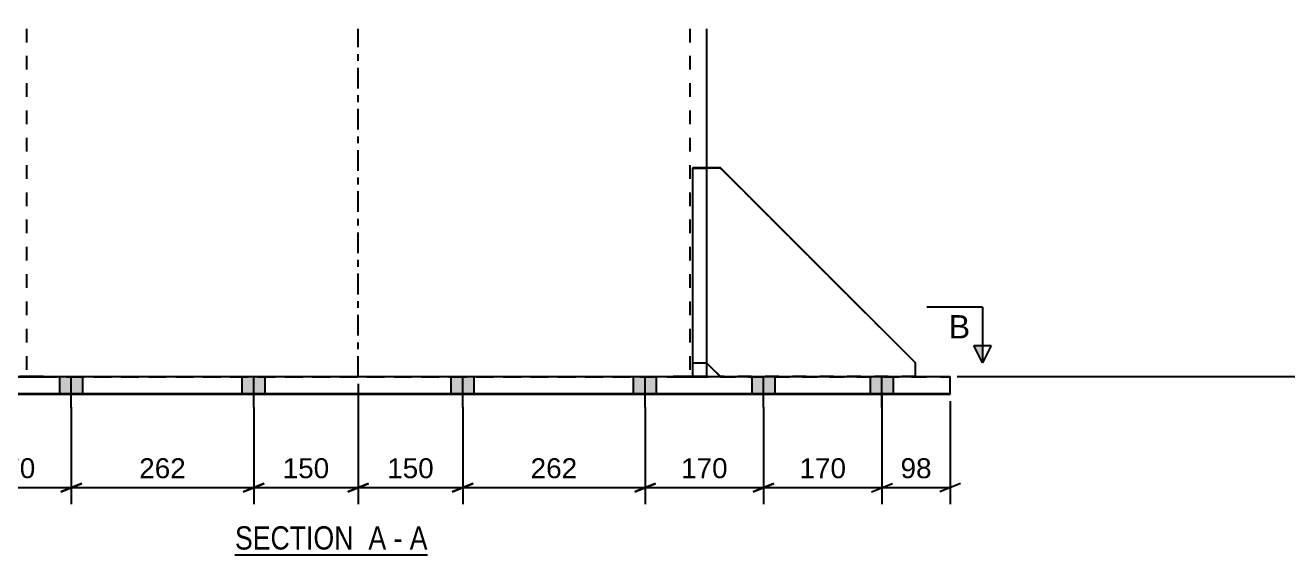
# Model space of a CAD drawing. Header units: millimetres. Extents: x -213 to 628, y -245 to 349.
# Drawn here: x 294.4 to 475.7, y -25.6 to 50.5 of the extents above; entities that cross this region are included whole.
import ezdxf

# ---------------------------------------------------------------- set-up
doc = ezdxf.new("R2010")
doc.units = ezdxf.units.MM
doc.linetypes.add('DXK_LINE_DOT2', pattern=[3.9198, 1.9599, -1.9599])
doc.linetypes.add('DXK_LINE_DOT3', pattern=[5.9187, 2.979, -0.9799, 0.9799, -0.9799])
doc.styles.add('Arial', font='ARIAL.TTF', dxfattribs={"height": 0.2})
doc.styles.add('Arial Narrow', font='ARIALN.TTF', dxfattribs={"height": 0.2})

# ---------------------------------------------------------------- blocks, each defined once
blk = doc.blocks.new('Unknown-284856677-17 - 1873')
at = {"color": 6, "linetype": 'Continuous'}
blk.add_line((324.5, -25.58), (352.15, -25.58), dxfattribs=at)
at = {"color": 0, "linetype": 'Continuous'}
for points in [[(342.61, -24.83), (342.61, -21.33), (324.5, -21.33), (324.5, -24.83)], [(346.21, -24.83), (346.21, -21.33), (343.66, -21.33), (343.66, -24.83)], [(348.54, -24.83), (348.54, -21.33), (347.26, -21.33), (347.26, -24.83)], [(352.15, -24.83), (352.15, -21.33), (349.59, -21.33), (349.59, -24.83)]]:
    blk.add_wipeout(points, dxfattribs=at)
at = {"color": 7, "linetype": 'Continuous', "style": 'Arial Narrow'}
for s, p in [('SECTION ', (324.5, -24.83)), ('A', (343.66, -24.83)), ('A', (349.59, -24.83)), ('-', (347.26, -24.83))]:
    blk.add_text(s, height=3.34, dxfattribs=at).set_placement(p)
blk = doc.blocks.new('Bolt-284856677-2093 - 1873')
at = {"linetype": 'Continuous'}
for points in [[(265.34, -2.49), (268.64, -2.49), (268.64, 0.01), (265.34, 0.01)], [(265.34, -2.49), (268.64, -2.49), (268.64, 0.01), (265.34, 0.01)], [(265.34, -2.49), (268.64, -2.49), (268.64, 0.01), (265.34, 0.01)], [(265.34, -2.5), (268.64, -2.5), (268.64, 0), (265.34, 0)], [(282.34, -2.49), (285.64, -2.49), (285.64, 0.01), (282.34, 0.01)], [(282.34, -2.49), (285.64, -2.49), (285.64, 0.01), (282.34, 0.01)], [(282.34, -2.49), (285.64, -2.49), (285.64, 0.01), (282.34, 0.01)], [(282.34, -2.5), (285.64, -2.5), (285.64, 0), (282.34, 0)], [(299.34, -2.49), (302.64, -2.49), (302.64, 0.01), (299.34, 0.01)], [(299.34, -2.49), (302.64, -2.49), (302.64, 0.01), (299.34, 0.01)], [(325.54, -2.49), (328.84, -2.49), (328.84, 0.01), (325.54, 0.01)], [(325.54, -2.49), (328.84, -2.49), (328.84, 0.01), (325.54, 0.01)], [(355.54, -2.49), (358.84, -2.49), (358.84, 0.01), (355.54, 0.01)], [(355.54, -2.49), (358.84, -2.49), (358.84, 0.01), (355.54, 0.01)], [(381.74, -2.49), (385.04, -2.49), (385.04, 0.01), (381.74, 0.01)], [(381.74, -2.49), (385.04, -2.49), (385.04, 0.01), (381.74, 0.01)], [(398.74, -2.49), (402.04, -2.49), (402.04, 0.01), (398.74, 0.01)], [(398.74, -2.49), (402.04, -2.49), (402.04, 0.01), (398.74, 0.01)], [(398.74, -2.49), (402.04, -2.49), (402.04, 0.01), (398.74, 0.01)], [(398.74, -2.5), (402.04, -2.5), (402.04, 0), (398.74, 0)], [(415.74, -2.49), (419.04, -2.49), (419.04, 0.01), (415.74, 0.01)], [(415.74, -2.49), (419.04, -2.49), (419.04, 0.01), (415.74, 0.01)], [(415.74, -2.49), (419.04, -2.49), (419.04, 0.01), (415.74, 0.01)], [(415.74, -2.5), (419.04, -2.5), (419.04, 0), (415.74, 0)], [(265.34, -2.5), (268.64, -2.5), (268.64, 0), (265.34, 0)], [(265.34, -2.51), (268.64, -2.51), (268.64, -0.01), (265.34, -0.01)], [(265.34, -2.51), (268.64, -2.51), (268.64, -0.01), (265.34, -0.01)], [(265.34, -2.51), (268.64, -2.51), (268.64, -0.01), (265.34, -0.01)], [(282.34, -2.5), (285.64, -2.5), (285.64, 0), (282.34, 0)], [(282.34, -2.51), (285.64, -2.51), (285.64, -0.01), (282.34, -0.01)], [(282.34, -2.51), (285.64, -2.51), (285.64, -0.01), (282.34, -0.01)], [(282.34, -2.51), (285.64, -2.51), (285.64, -0.01), (282.34, -0.01)], [(299.34, -2.51), (302.64, -2.51), (302.64, -0.01), (299.34, -0.01)], [(299.34, -2.51), (302.64, -2.51), (302.64, -0.01), (299.34, -0.01)], [(325.54, -2.51), (328.84, -2.51), (328.84, -0.01), (325.54, -0.01)], [(325.54, -2.51), (328.84, -2.51), (328.84, -0.01), (325.54, -0.01)], [(355.54, -2.51), (358.84, -2.51), (358.84, -0.01), (355.54, -0.01)], [(355.54, -2.51), (358.84, -2.51), (358.84, -0.01), (355.54, -0.01)], [(381.74, -2.51), (385.04, -2.51), (385.04, -0.01), (381.74, -0.01)], [(381.74, -2.51), (385.04, -2.51), (385.04, -0.01), (381.74, -0.01)], [(398.74, -2.5), (402.04, -2.5), (402.04, 0), (398.74, 0)], [(398.74, -2.51), (402.04, -2.51), (402.04, -0.01), (398.74, -0.01)], [(398.74, -2.51), (402.04, -2.51), (402.04, -0.01), (398.74, -0.01)], [(398.74, -2.51), (402.04, -2.51), (402.04, -0.01), (398.74, -0.01)], [(415.74, -2.5), (419.04, -2.5), (419.04, 0), (415.74, 0)], [(415.74, -2.51), (419.04, -2.51), (419.04, -0.01), (415.74, -0.01)], [(415.74, -2.51), (419.04, -2.51), (419.04, -0.01), (415.74, -0.01)], [(415.74, -2.51), (419.04, -2.51), (419.04, -0.01), (415.74, -0.01)]]:
    blk.add_hatch(color=1, dxfattribs=at).paths.add_polyline_path(points)
at = {"color": 1, "linetype": 'Continuous'}
for p, q in [((265.34, -2.49), (265.34, 0.01)), ((265.34, -2.49), (265.34, 0.01)), ((265.34, -2.49), (265.34, 0.01)), ((265.34, -2.5), (265.34, 0)), ((266.99, -4.39), (266.99, 0.01)), ((266.99, -4.39), (266.99, 0.01)), ((266.99, -4.39), (266.99, 0.01)), ((266.99, -4.4), (266.99, 0)), ((268.64, -2.49), (268.64, 0.01)), ((268.64, -2.49), (268.64, 0.01)), ((268.64, -2.49), (268.64, 0.01)), ((268.64, -2.5), (268.64, 0)), ((282.34, -2.49), (282.34, 0.01)), ((282.34, -2.49), (282.34, 0.01)), ((282.34, -2.49), (282.34, 0.01)), ((282.34, -2.5), (282.34, 0)), ((283.99, -4.39), (283.99, 0.01)), ((283.99, -4.39), (283.99, 0.01)), ((283.99, -4.39), (283.99, 0.01)), ((283.99, -4.4), (283.99, 0)), ((285.64, -2.49), (285.64, 0.01)), ((285.64, -2.49), (285.64, 0.01)), ((285.64, -2.49), (285.64, 0.01)), ((285.64, -2.5), (285.64, 0)), ((299.34, -2.49), (299.34, 0.01)), ((299.34, -2.49), (299.34, 0.01)), ((300.99, -4.39), (300.99, 0.01)), ((300.99, -4.39), (300.99, 0.01)), ((302.64, -2.49), (302.64, 0.01)), ((302.64, -2.49), (302.64, 0.01)), ((325.54, -2.49), (325.54, 0.01)), ((325.54, -2.49), (325.54, 0.01)), ((327.19, -4.39), (327.19, 0.01)), ((327.19, -4.39), (327.19, 0.01)), ((328.84, -2.49), (328.84, 0.01)), ((328.84, -2.49), (328.84, 0.01)), ((355.54, -2.49), (355.54, 0.01)), ((355.54, -2.49), (355.54, 0.01)), ((357.19, -4.39), (357.19, 0.01)), ((357.19, -4.39), (357.19, 0.01)), ((358.84, -2.49), (358.84, 0.01)), ((358.84, -2.49), (358.84, 0.01)), ((381.74, -2.49), (381.74, 0.01)), ((381.74, -2.49), (381.74, 0.01)), ((383.39, -4.39), (383.39, 0.01)), ((383.39, -4.39), (383.39, 0.01)), ((385.04, -2.49), (385.04, 0.01)), ((385.04, -2.49), (385.04, 0.01)), ((398.74, -2.49), (398.74, 0.01)), ((398.74, -2.49), (398.74, 0.01)), ((398.74, -2.49), (398.74, 0.01)), ((398.74, -2.5), (398.74, 0)), ((400.39, -4.39), (400.39, 0.01)), ((400.39, -4.39), (400.39, 0.01)), ((400.39, -4.39), (400.39, 0.01)), ((400.39, -4.4), (400.39, 0)), ((402.04, -2.49), (402.04, 0.01)), ((402.04, -2.49), (402.04, 0.01)), ((402.04, -2.49), (402.04, 0.01)), ((402.04, -2.5), (402.04, 0)), ((415.74, -2.49), (415.74, 0.01)), ((415.74, -2.49), (415.74, 0.01)), ((415.74, -2.49), (415.74, 0.01)), ((415.74, -2.5), (415.74, 0)), ((417.39, -4.39), (417.39, 0.01)), ((417.39, -4.39), (417.39, 0.01)), ((417.39, -4.39), (417.39, 0.01)), ((417.39, -4.4), (417.39, 0)), ((419.04, -2.49), (419.04, 0.01)), ((419.04, -2.49), (419.04, 0.01)), ((419.04, -2.49), (419.04, 0.01)), ((419.04, -2.5), (419.04, 0)), ((265.34, -2.5), (265.34, 0)), ((265.34, -2.51), (265.34, -0.01)), ((265.34, -2.51), (265.34, -0.01)), ((265.34, -2.51), (265.34, -0.01)), ((266.99, -4.4), (266.99, 0)), ((266.99, -4.41), (266.99, -0.01)), ((266.99, -4.41), (266.99, -0.01)), ((266.99, -4.41), (266.99, -0.01)), ((268.64, -2.5), (268.64, 0)), ((268.64, -2.51), (268.64, -0.01)), ((268.64, -2.51), (268.64, -0.01)), ((268.64, -2.51), (268.64, -0.01)), ((282.34, -2.5), (282.34, 0)), ((282.34, -2.51), (282.34, -0.01)), ((282.34, -2.51), (282.34, -0.01)), ((282.34, -2.51), (282.34, -0.01)), ((283.99, -4.4), (283.99, 0)), ((283.99, -4.41), (283.99, -0.01)), ((283.99, -4.41), (283.99, -0.01)), ((283.99, -4.41), (283.99, -0.01)), ((285.64, -2.5), (285.64, 0)), ((285.64, -2.51), (285.64, -0.01)), ((285.64, -2.51), (285.64, -0.01)), ((285.64, -2.51), (285.64, -0.01)), ((299.34, -2.51), (299.34, -0.01)), ((299.34, -2.51), (299.34, -0.01)), ((300.99, -4.41), (300.99, -0.01)), ((300.99, -4.41), (300.99, -0.01)), ((302.64, -2.51), (302.64, -0.01)), ((302.64, -2.51), (302.64, -0.01)), ((325.54, -2.51), (325.54, -0.01)), ((325.54, -2.51), (325.54, -0.01)), ((327.19, -4.41), (327.19, -0.01)), ((327.19, -4.41), (327.19, -0.01)), ((328.84, -2.51), (328.84, -0.01)), ((328.84, -2.51), (328.84, -0.01)), ((355.54, -2.51), (355.54, -0.01)), ((355.54, -2.51), (355.54, -0.01)), ((357.19, -4.41), (357.19, -0.01)), ((357.19, -4.41), (357.19, -0.01)), ((358.84, -2.51), (358.84, -0.01)), ((358.84, -2.51), (358.84, -0.01)), ((381.74, -2.51), (381.74, -0.01)), ((381.74, -2.51), (381.74, -0.01)), ((383.39, -4.41), (383.39, -0.01)), ((383.39, -4.41), (383.39, -0.01)), ((385.04, -2.51), (385.04, -0.01)), ((385.04, -2.51), (385.04, -0.01)), ((398.74, -2.5), (398.74, 0)), ((398.74, -2.51), (398.74, -0.01)), ((398.74, -2.51), (398.74, -0.01)), ((398.74, -2.51), (398.74, -0.01)), ((400.39, -4.4), (400.39, 0)), ((400.39, -4.41), (400.39, -0.01)), ((400.39, -4.41), (400.39, -0.01)), ((400.39, -4.41), (400.39, -0.01)), ((402.04, -2.5), (402.04, 0)), ((402.04, -2.51), (402.04, -0.01)), ((402.04, -2.51), (402.04, -0.01)), ((402.04, -2.51), (402.04, -0.01)), ((415.74, -2.5), (415.74, 0)), ((415.74, -2.51), (415.74, -0.01)), ((415.74, -2.51), (415.74, -0.01)), ((415.74, -2.51), (415.74, -0.01)), ((417.39, -4.4), (417.39, 0)), ((417.39, -4.41), (417.39, -0.01)), ((417.39, -4.41), (417.39, -0.01)), ((417.39, -4.41), (417.39, -0.01)), ((419.04, -2.5), (419.04, 0)), ((419.04, -2.51), (419.04, -0.01)), ((419.04, -2.51), (419.04, -0.01)), ((419.04, -2.51), (419.04, -0.01))]:
    blk.add_line(p, q, dxfattribs=at)
blk = doc.blocks.new('Part-284856677-1991 - 1873')
at = {"color": 2, "linetype": 'Continuous'}
for p, q in [((257.19, -2.52), (257.19, 0.02)), ((257.19, 0.02), (427.19, 0.02)), ((427.19, -2.52), (427.19, 0.02)), ((257.19, -2.48), (257.19, -2.52)), ((427.19, -2.48), (257.19, -2.48)), ((257.19, -2.52), (427.19, -2.52)), ((427.19, -2.48), (427.19, -2.52))]:
    blk.add_line(p, q, dxfattribs=at)
at = {"color": 7, "linetype": 'DXK_LINE_DOT2'}
blk.add_line((257.19, -0.02), (427.19, -0.02), dxfattribs=at)
blk = doc.blocks.new('Part-284856677-1994 - 1873')
at = {"color": 2, "linetype": 'Continuous'}
for p, q in [((390.19, 30.01), (390.19, 0.01)), ((390.19, 30.01), (392.19, 30.01)), ((392.19, 30.01), (392.19, 0.01)), ((390.19, 2.01), (392.19, 2.01))]:
    blk.add_line(p, q, dxfattribs=at)
at = {"color": 7, "linetype": 'DXK_LINE_DOT2'}
for p, q in [((392.19, 30.01), (390.19, 30.01)), ((390.19, 2.01), (392.19, 2.01)), ((390.19, 0.01), (390.19, 0.01)), ((390.19, 0.01), (392.19, 0.01)), ((392.19, 0.01), (390.19, 0.01)), ((392.19, 0.01), (392.19, 0.01))]:
    blk.add_line(p, q, dxfattribs=at)
blk = doc.blocks.new('Part-284856677-1995 - 1873')
at = {"color": 7, "linetype": 'DXK_LINE_DOT2'}
for p, q in [((394.19, 29.99), (392.19, 29.99)), ((392.19, 29.99), (392.19, 1.99)), ((394.19, 29.99), (392.19, 29.99)), ((422.19, 1.99), (394.19, 29.99)), ((394.19, 29.99), (394.19, 29.99)), ((394.19, 29.99), (422.19, 1.99)), ((394.19, -0.01), (392.19, 1.99)), ((422.19, -0.01), (422.19, 1.99)), ((394.19, -0.01), (394.16, 0.02)), ((422.19, -0.01), (422.19, 0.02)), ((394.19, -0.01), (422.19, -0.01)), ((394.19, -0.01), (394.19, -0.01)), ((394.19, -0.01), (422.19, -0.01))]:
    blk.add_line(p, q, dxfattribs=at)
at = {"color": 2, "linetype": 'Continuous'}
blk.add_line((394.16, 0.02), (392.19, 1.99), dxfattribs=at)
blk = doc.blocks.new('Part-284856677-2086 - 1873')
at = {"color": 7, "linetype": 'DXK_LINE_DOT2'}
for p, q in [((294.59, 50.01), (294.59, 0.01)), ((389.79, 50.01), (389.79, 0.01)), ((392.19, 30.01), (392.19, 0.01)), ((295.15, 0.01), (293.59, 0.01)), ((294.59, -0.01), (294.59, 0.02)), ((294.59, -0.01), (294.59, 0.01)), ((294.59, 0.01), (294.77, 0.01)), ((294.77, 0.01), (295.29, 0.01)), ((296.99, 0.01), (295.15, 0.01)), ((295.29, 0.01), (296.07, 0.01)), ((296.07, 0.01), (296.99, 0.01)), ((296.99, 0.01), (387.39, 0.01)), ((296.99, 0.01), (387.39, 0.01)), ((387.39, 0.01), (388.31, 0.01)), ((389.22, 0.01), (387.39, 0.01)), ((388.31, 0.01), (389.08, 0.01)), ((389.08, 0.01), (389.6, 0.01)), ((390.78, 0.01), (389.22, 0.01)), ((389.6, 0.01), (389.79, 0.01)), ((389.79, -0.01), (389.79, 0.02)), ((389.79, -0.01), (389.79, 0.01)), ((391.82, 0.01), (390.78, 0.01)), ((392.19, 0.01), (391.82, 0.01)), ((392.19, -0.01), (392.19, 0.02)), ((392.19, -0.01), (392.19, 0.01)), ((293.59, -0.01), (295.15, -0.01)), ((294.77, -0.01), (294.59, -0.01)), ((295.29, -0.01), (294.77, -0.01)), ((295.15, -0.01), (296.99, -0.01)), ((296.07, -0.01), (295.29, -0.01)), ((296.99, -0.01), (296.07, -0.01)), ((296.99, -0.01), (387.39, -0.01)), ((296.99, -0.01), (387.39, -0.01)), ((388.31, -0.01), (387.39, -0.01)), ((387.39, -0.01), (389.22, -0.01)), ((389.08, -0.01), (388.31, -0.01)), ((389.6, -0.01), (389.08, -0.01)), ((389.22, -0.01), (390.78, -0.01)), ((389.79, -0.01), (389.6, -0.01)), ((390.78, -0.01), (391.82, -0.01)), ((391.82, -0.01), (392.19, -0.01))]:
    blk.add_line(p, q, dxfattribs=at)
at = {"color": 7, "linetype": 'DXK_LINE_DOT3'}
blk.add_line((342.19, 0), (342.19, 50.01), dxfattribs=at)
at = {"color": 2, "linetype": 'Continuous'}
blk.add_line((392.19, 50.01), (392.19, 30.01), dxfattribs=at)
blk = doc.blocks.new('Part-284856677-2166 - 1873')
at = {"color": 7, "linetype": 'DXK_LINE_DOT2'}
for p, q in [((390.19, 29.99), (390.19, -0.01)), ((390.19, 29.99), (392.19, 29.99)), ((392.19, 29.99), (390.19, 29.99)), ((392.19, 29.99), (392.19, -0.01)), ((390.19, 1.99), (392.19, 1.99)), ((390.19, 1.99), (392.19, 1.99)), ((390.19, -0.01), (390.19, 0.02)), ((392.19, -0.01), (392.19, 0.02)), ((392.19, -0.01), (390.19, -0.01)), ((390.19, -0.01), (392.19, -0.01))]:
    blk.add_line(p, q, dxfattribs=at)
blk = doc.blocks.new('Part-284856677-2167 - 1873')
at = {"color": 2, "linetype": 'Continuous'}
for p, q in [((394.19, 30.01), (392.19, 30.01)), ((422.19, 2.01), (394.19, 30.01)), ((394.19, 30.01), (394.19, 30.01)), ((394.18, 0.02), (392.19, 2.01)), ((422.19, 0.02), (422.19, 2.01))]:
    blk.add_line(p, q, dxfattribs=at)
at = {"color": 7, "linetype": 'DXK_LINE_DOT2'}
for p, q in [((392.19, 30.01), (392.19, 2.01)), ((394.19, 30.01), (392.19, 30.01)), ((394.19, 30.01), (422.19, 2.01)), ((394.19, 0.01), (392.19, 2.01)), ((394.19, 0.01), (394.18, 0.02)), ((394.19, 0.01), (422.19, 0.01)), ((394.19, 0.01), (394.19, 0.01)), ((422.19, 0.01), (394.19, 0.01)), ((422.19, 0.01), (422.19, 0.02)), ((422.19, 0.02), (422.19, 0.01)), ((422.19, 0.01), (422.19, 0.01))]:
    blk.add_line(p, q, dxfattribs=at)
blk = doc.blocks.new('StraightDimension-284856677-2390 - 1873')
at = {"color": 7, "linetype": 'Continuous'}
for p, q in [((383.39, -4.35), (383.39, -18.33)), ((400.39, -4.35), (400.39, -18.33)), ((384.89, -15.33), (381.89, -16.53)), ((383.39, -15.93), (400.39, -15.93)), ((398.89, -16.53), (401.89, -15.33))]:
    blk.add_line(p, q, dxfattribs=at)
at = {"color": 0}
blk.add_wipeout([(395.82, -15.18), (395.82, -10.98), (387.95, -10.98), (387.95, -15.18)], dxfattribs=at)
at = {"color": 3, "style": 'Arial'}
blk.add_text('170', height=2.865, dxfattribs=at).set_placement((388.55, -14.58))
blk = doc.blocks.new('StraightDimension-284856677-2335 - 1873')
at = {"color": 7, "linetype": 'Continuous'}
for p, q in [((283.99, -4.35), (283.99, -18.33)), ((300.99, -4.35), (300.99, -18.33)), ((285.49, -15.33), (282.49, -16.53)), ((283.99, -15.93), (300.99, -15.93)), ((299.49, -16.53), (302.49, -15.33))]:
    blk.add_line(p, q, dxfattribs=at)
at = {"color": 0}
blk.add_wipeout([(296.42, -15.18), (296.42, -10.98), (288.55, -10.98), (288.55, -15.18)], dxfattribs=at)
at = {"color": 3, "style": 'Arial'}
blk.add_text('170', height=2.865, dxfattribs=at).set_placement((289.15, -14.58))
blk = doc.blocks.new('StraightDimension-284856677-2342 - 1873')
at = {"color": 7, "linetype": 'Continuous'}
for p, q in [((300.99, -4.35), (300.99, -18.33)), ((327.19, -4.35), (327.19, -18.33)), ((302.49, -15.33), (299.49, -16.53)), ((300.99, -15.93), (327.19, -15.93)), ((325.69, -16.53), (328.69, -15.33))]:
    blk.add_line(p, q, dxfattribs=at)
at = {"color": 0}
blk.add_wipeout([(318.02, -15.18), (318.02, -10.98), (310.15, -10.98), (310.15, -15.18)], dxfattribs=at)
at = {"color": 3, "style": 'Arial'}
blk.add_text('262', height=2.865, dxfattribs=at).set_placement((310.75, -14.58))
blk = doc.blocks.new('StraightDimension-284856677-2349 - 1873')
at = {"color": 7, "linetype": 'Continuous'}
for p, q in [((342.19, -1), (342.19, -18.33)), ((327.19, -4.35), (327.19, -18.33)), ((328.69, -15.33), (325.69, -16.53)), ((327.19, -15.93), (342.19, -15.93)), ((340.69, -16.53), (343.69, -15.33))]:
    blk.add_line(p, q, dxfattribs=at)
at = {"color": 0}
blk.add_wipeout([(338.62, -15.18), (338.62, -10.98), (330.75, -10.98), (330.75, -15.18)], dxfattribs=at)
at = {"color": 3, "style": 'Arial'}
blk.add_text('150', height=2.865, dxfattribs=at).set_placement((331.35, -14.58))
blk = doc.blocks.new('StraightDimension-284856677-2366 - 1873')
at = {"color": 7, "linetype": 'Continuous'}
for p, q in [((342.19, -1), (342.19, -18.33)), ((357.19, -4.35), (357.19, -18.33)), ((343.69, -15.33), (340.69, -16.53)), ((342.19, -15.93), (357.19, -15.93)), ((355.69, -16.53), (358.69, -15.33))]:
    blk.add_line(p, q, dxfattribs=at)
at = {"color": 0}
blk.add_wipeout([(353.62, -15.18), (353.62, -10.98), (345.75, -10.98), (345.75, -15.18)], dxfattribs=at)
at = {"color": 3, "style": 'Arial'}
blk.add_text('150', height=2.865, dxfattribs=at).set_placement((346.35, -14.58))
blk = doc.blocks.new('StraightDimension-284856677-2383 - 1873')
at = {"color": 7, "linetype": 'Continuous'}
for p, q in [((357.19, -4.35), (357.19, -18.33)), ((383.39, -4.35), (383.39, -18.33)), ((358.69, -15.33), (355.69, -16.53)), ((357.19, -15.93), (383.39, -15.93)), ((381.89, -16.53), (384.89, -15.33))]:
    blk.add_line(p, q, dxfattribs=at)
at = {"color": 0}
blk.add_wipeout([(374.22, -15.18), (374.22, -10.98), (366.35, -10.98), (366.35, -15.18)], dxfattribs=at)
at = {"color": 3, "style": 'Arial'}
blk.add_text('262', height=2.865, dxfattribs=at).set_placement((366.95, -14.58))
blk = doc.blocks.new('StraightDimension-284856677-2397 - 1873')
at = {"color": 7, "linetype": 'Continuous'}
for p, q in [((417.39, -2.25), (417.39, -18.33)), ((400.39, -4.35), (400.39, -18.33)), ((401.89, -15.33), (398.89, -16.53)), ((400.39, -15.93), (417.39, -15.93)), ((415.89, -16.53), (418.89, -15.33))]:
    blk.add_line(p, q, dxfattribs=at)
at = {"color": 0}
blk.add_wipeout([(412.82, -15.18), (412.82, -10.98), (404.95, -10.98), (404.95, -15.18)], dxfattribs=at)
at = {"color": 3, "style": 'Arial'}
blk.add_text('170', height=2.865, dxfattribs=at).set_placement((405.55, -14.58))
blk = doc.blocks.new('StraightDimension-284856677-2410 - 1873')
at = {"color": 7, "linetype": 'Continuous'}
for p, q in [((417.39, -2.25), (417.39, -18.33)), ((427.19, -3.52), (427.19, -18.33)), ((415.89, -16.53), (418.89, -15.33)), ((417.39, -15.93), (427.19, -15.93)), ((428.69, -15.33), (425.69, -16.53))]:
    blk.add_line(p, q, dxfattribs=at)
at = {"color": 0}
blk.add_wipeout([(425.11, -15.18), (425.11, -10.98), (419.46, -10.98), (419.46, -15.18)], dxfattribs=at)
at = {"color": 3, "style": 'Arial'}
blk.add_text('98', height=2.865, dxfattribs=at).set_placement((420.06, -14.58))
blk = doc.blocks.new('StraightDimension-284856677-2567 - 1873')
at = {"color": 7, "linetype": 'Continuous'}
for p, q in [((485.97, 95.12), (484.77, 98.12)), ((421.38, 96.62), (497.79, 96.62)), ((485.37, 0.02), (485.37, 96.62)), ((428.19, 0.02), (488.9, 0.02)), ((484.77, 1.52), (485.97, -1.48))]:
    blk.add_line(p, q, dxfattribs=at)
at = {"color": 0, "linetype": 'Continuous'}
for points in [[(498.39, 97.22), (498.39, 101.42), (486.07, 101.42), (486.07, 97.22)], [(489.5, 0.62), (489.5, 4.82), (486.07, 4.82), (486.07, 0.62)]]:
    blk.add_wipeout(points, dxfattribs=at)
at = {"color": 0}
blk.add_wipeout([(484.62, 54.48), (480.42, 54.48), (480.42, 42.16), (484.62, 42.16)], dxfattribs=at)
at = {"color": 3, "linetype": 'Continuous', "style": 'Arial'}
for s, height, p in [('15484', 2.865, (486.67, 97.82)), ('0', 2.87, (486.67, 1.22))]:
    blk.add_text(s, height=height, dxfattribs=at).set_placement(p)
at = {"color": 3, "style": 'Arial'}
blk.add_text('15484', height=2.865, rotation=90.0002, dxfattribs=at).set_placement((484.02, 42.76))
blk = doc.blocks.new('SectionMark-284856677-10064 - 1873')
at = {"linetype": 'Continuous'}
blk.add_hatch(color=6, dxfattribs=at).paths.add_polyline_path([(430.57, 4.51), (431.82, 4.51), (431.82, 2.01)])
at = {"color": 6, "linetype": 'Continuous'}
for p, q in [((431.82, 10.01), (423.82, 10.01)), ((431.82, 10.01), (431.82, 2.01)), ((430.57, 4.51), (433.07, 4.51)), ((431.82, 2.01), (430.57, 4.51)), ((433.07, 4.51), (431.82, 2.01))]:
    blk.add_line(p, q, dxfattribs=at)
at = {"color": 0, "linetype": 'Continuous'}
blk.add_wipeout([(430.07, 5.51), (430.07, 9.01), (426.95, 9.01), (426.95, 5.51)], dxfattribs=at)
at = {"color": 3, "linetype": 'Continuous', "style": 'Arial'}
blk.add_text('B', height=3.34, dxfattribs=at).set_placement((426.95, 5.51))

msp = doc.modelspace()

# ---------------------------------------------------------------- block references
for name in ['Part-284856677-2086 - 1873', 'Part-284856677-1994 - 1873', 'Part-284856677-2166 - 1873', 'Part-284856677-2167 - 1873', 'Part-284856677-1995 - 1873', 'Part-284856677-1991 - 1873', 'Bolt-284856677-2093 - 1873', 'Unknown-284856677-17 - 1873']:
    msp.add_blockref(name, (0, 0))

# ---------------------------------------------------------------- next in the draw order: block references
for name in ['StraightDimension-284856677-2335 - 1873', 'StraightDimension-284856677-2390 - 1873']:
    msp.add_blockref(name, (0, 0))

# ---------------------------------------------------------------- next in the draw order: block references
for name in ['StraightDimension-284856677-2397 - 1873', 'StraightDimension-284856677-2342 - 1873']:
    msp.add_blockref(name, (0, 0))

# ---------------------------------------------------------------- next in the draw order: block references
for name in ['StraightDimension-284856677-2349 - 1873', 'StraightDimension-284856677-2410 - 1873']:
    msp.add_blockref(name, (0, 0))

# ---------------------------------------------------------------- next in the draw order: block references
for name in ['StraightDimension-284856677-2567 - 1873', 'StraightDimension-284856677-2366 - 1873']:
    msp.add_blockref(name, (0, 0))

# ---------------------------------------------------------------- next in the draw order: block references
for name in ['SectionMark-284856677-10064 - 1873', 'StraightDimension-284856677-2383 - 1873']:
    msp.add_blockref(name, (0, 0))

doc.saveas('drawing.dxf')
